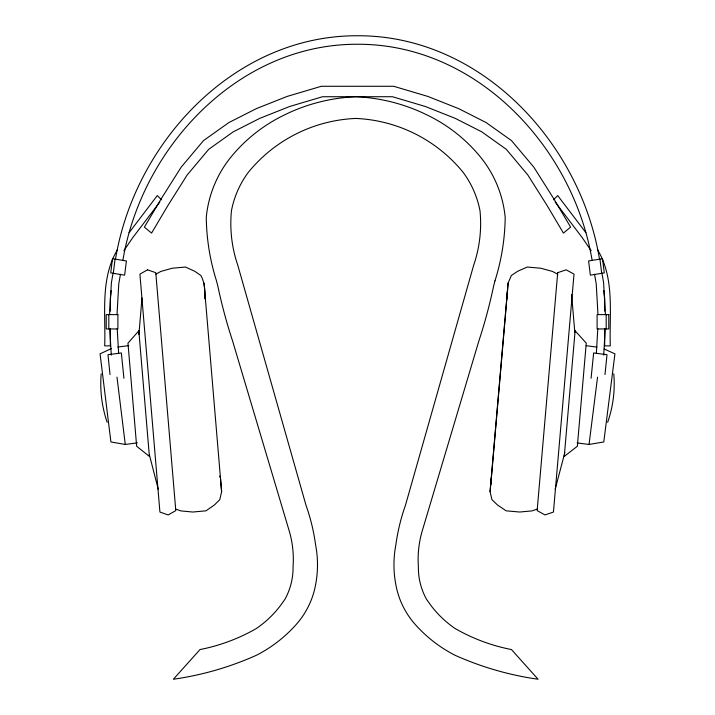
<?xml version="1.0" encoding="UTF-8"?>
<svg xmlns="http://www.w3.org/2000/svg" width="715" height="715" viewBox="0 0 715 715"><rect width="100%" height="100%" fill="white"/><g stroke="black" fill="none" stroke-linecap="round" stroke-linejoin="round"><path stroke-width="1.07" d="M101.19 373.811C99.805 390.202 101.834 406.781 107.17 422.342M109.574 314.43L111.388 282.791L113.068 273.139M117.028 314.43L118.77 283.9L120.451 274.256M596.364 353.487L597.794 328.551M603.719 355.114L605.23 328.685M537.492 509.044L531.88 510.912L519.734 512.029L506.157 510.832L497.434 504.951L491.974 499.669L490.07 491.697L491.259 477.942M505.255 317.362L508.106 283.042L511.341 275.525L517.633 271.289L527.232 267.035L540.808 268.232L552.579 271.468L557.78 274.292M138.916 334.593L141.972 297.949M490.07 491.697L508.106 283.042M490.776 484.833L505.156 318.47M591.082 378.298L593.647 352.942L606.999 354.703L604.997 374.553M507.623 289.924L506.917 296.796L507.391 298.79M111.218 290.513L110.333 298.227L110.333 311.079M113.292 273.318L115.061 259.116M577.121 442.916L589.035 444.462L597.552 377.163M115.49 259.205C134.724 142.464 234.163 35.294 357.5 35.75C480.838 35.294 580.276 142.464 599.51 259.205M122.873 260.332C141.785 147.362 238.122 43.856 357.5 44.25C476.878 43.856 573.216 147.362 592.127 260.332M204.758 298.79C205.25 291.005 204.749 282.559 200.906 275.525L194.784 271.289L185.444 267.035L172.226 268.232L160.768 271.468L155.941 274.158M204.061 283.042L221.614 491.697L219.764 499.669L214.446 504.951L205.956 510.832L192.737 512.029L180.913 510.912L175.711 509.134M555.153 489.301L564.823 452.693M607.634 422.342C613.113 406.808 615.204 390.211 613.774 373.811M117.618 249.464C100.046 278.296 105.766 313.742 104.712 345.872L110.333 345.872L110.333 328.954M123.847 250.724L132.677 237.755L159.883 201.97M129.093 232.679L157.291 195.579L161.527 199.798M553.473 199.798L557.709 195.579L585.907 232.679M111.451 348.545L100.064 353.854L110.914 441.95L125.277 444.462L137.36 442.853M589.035 444.462L603.791 441.95L614.936 353.854L604.211 348.983M117.743 347.07L128.736 345.613M586.121 345.694L596.953 347.097M555.117 201.97L582.323 237.755L591.153 250.724M597.383 249.464C614.954 278.296 609.234 313.742 610.288 345.872L604.667 345.872L604.667 328.954M219.666 476.065L220.461 477.942L221.614 491.697M149.399 454.847L158.256 489.301M601.932 273.139L603.612 282.791L605.426 314.43M594.549 274.256L596.23 283.9L597.972 314.43M599.939 259.116L601.708 273.318M116.983 377.163L125.277 444.462M603.782 290.513L604.667 298.227L604.667 311.079M123.918 378.298L121.353 352.942L108.001 354.703L110.003 374.553M571.598 294.625L574.833 332.377M117.206 328.551L118.636 353.487M109.77 328.685L111.281 355.114M606.186 314.618L606.186 328.954M108.814 314.618L108.814 328.954M557.709 272.683L537.144 510.617L544.982 514.934L553.446 512.056L574.011 274.131L566.164 269.814L557.709 272.683M575.11 330.822L564.26 456.42L577.354 446.249L586.264 343.146L575.11 330.822M112.487 258.696L110.727 272.898L124.633 275.159L126.403 260.966L112.487 258.696M494.968 280.843L493.538 286.456A516.552 516.552 0 0 1 478.844 341.028L421.984 531.772A101.36 101.36 0 0 0 418.382 566.718A65.271 65.271 0 0 0 426.551 599.34L430.993 605.551A102.853 102.853 0 0 0 455.267 628.619A184.032 184.032 0 0 0 511.448 649.551L538.082 679.25A309.702 309.702 0 0 1 454.91 655.208A136.19 136.19 0 0 1 415.29 624.526A81.841 81.841 0 0 1 397.174 590.688A105.659 105.659 0 0 1 395.878 544.75A197 197 0 0 1 405.459 505.264L473.714 265.077A128.736 128.736 0 0 0 480.006 210.791A93.969 93.969 0 0 0 463.159 172.378A146.486 146.486 0 0 0 355.73 118.44A146.486 146.486 0 0 0 248.293 172.378A93.969 93.969 0 0 0 231.445 210.791A128.736 128.736 0 0 0 237.738 265.077L306.002 505.264A197 197 0 0 1 315.574 544.75A105.659 105.659 0 0 1 314.278 590.688A81.841 81.841 0 0 1 296.171 624.526A136.19 136.19 0 0 1 256.542 655.208A309.702 309.702 0 0 1 173.37 679.25L200.003 649.551A184.032 184.032 0 0 0 256.185 628.619A102.853 102.853 0 0 0 280.468 605.551L284.901 599.34A65.271 65.271 0 0 0 293.07 566.718A101.36 101.36 0 0 0 289.468 531.772L232.607 341.028A516.552 516.552 0 0 1 217.914 286.456L216.484 280.843A219.639 219.639 0 0 1 206.269 217.485A112.434 112.434 0 0 1 230.731 157.336A156.692 156.692 0 0 1 287.698 113.426L288.377 113.05A179.554 179.554 0 0 1 355.73 96.722A179.554 179.554 0 0 1 423.074 113.05L423.754 113.426A156.692 156.692 0 0 1 480.73 157.336A112.434 112.434 0 0 1 505.192 217.485A219.639 219.639 0 0 1 494.968 280.843M161.224 198.752L144.376 227.129L151.571 233.09L167.846 205.616L187.133 175.032L208.691 149.337L233.287 131.801L259.813 118.341L289.611 106.508L322.545 96.722L392.455 96.722L425.389 106.508L455.187 118.341L481.713 131.801L506.309 149.337L527.867 175.032L547.154 205.616L563.429 233.09L570.624 227.129L553.776 198.752L533.819 167.158L511.511 140.623L486.048 122.515L458.601 108.609L427.758 96.391L393.67 86.283L321.33 86.283L287.242 96.391L256.399 108.609L228.952 122.515L203.489 140.623L181.181 167.158L161.224 198.752M138.835 330.822L127.976 343.146L136.654 446.249L149.399 456.42L138.835 330.822M147.54 269.814L139.908 274.131L159.919 512.056L168.159 514.934L175.792 510.617L155.772 272.683L147.54 269.814M602.513 258.696L588.597 260.966L590.367 275.159L604.273 272.898L602.513 258.696M117.895 314.618L106.222 314.618L106.222 328.954L117.895 328.954L117.895 314.618M608.778 314.618L597.105 314.618L597.105 328.954L608.778 328.954L608.778 314.618"/></g></svg>
